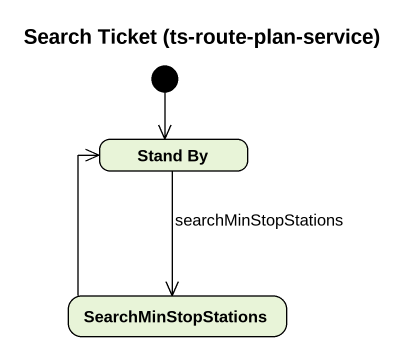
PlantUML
@startuml
title Search Ticket (ts-route-plan-service)
hide empty description
state "Stand By" as Stand_By
state SearchMinStopStations
[*] --> Stand_By
Stand_By --> SearchMinStopStations : searchMinStopStations
SearchMinStopStations -up-> Stand_By
@enduml
